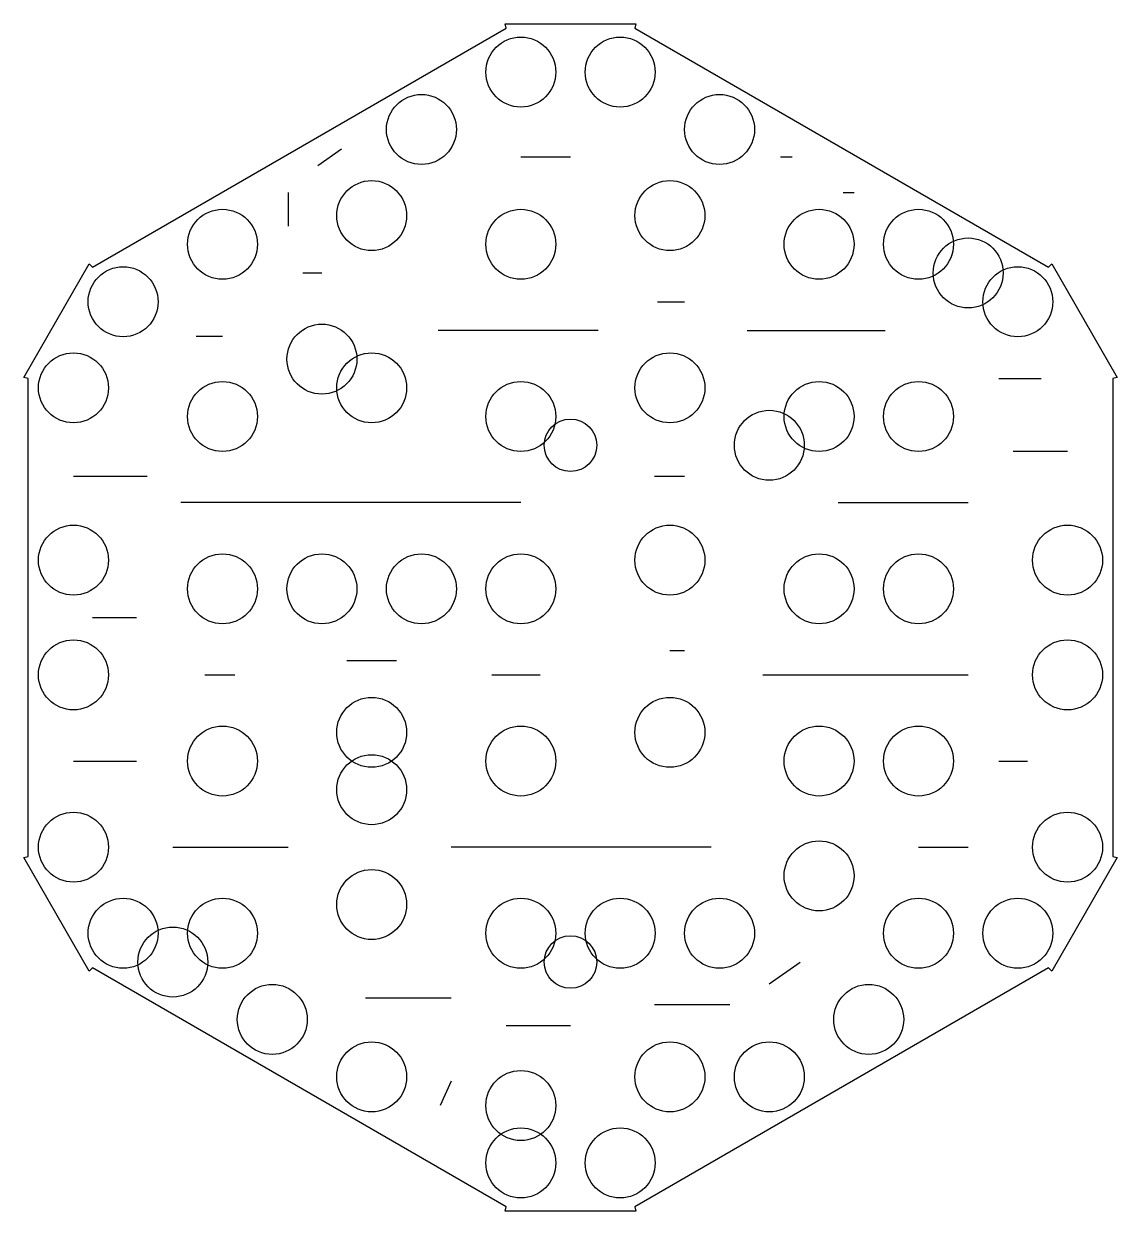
# Model space of a CAD drawing. Header units: millimetres. Extents: x -63 to 63, y -68 to 68.
import ezdxf

# ---------------------------------------------------------------- set-up
doc = ezdxf.new("R2010")
doc.units = ezdxf.units.MM

msp = doc.modelspace()

# ---------------------------------------------------------------- linework, layer by layer
at = {"color": 7, "linetype": 'Continuous'}
for p, q in [((-7.36, 67.38), (-7.49, 67.88)), ((-7.49, 67.88), (7.49, 67.88)), ((7.49, 67.88), (7.36, 67.38)), ((-54.68, 40.06), (-7.36, 67.38)), ((7.36, 67.38), (54.68, 40.06)), ((-28.89, 51.67), (-26.19, 53.58)), ((-5.68, 52.65), (0, 52.65)), ((24.02, 52.65), (25.37, 52.65)), ((-32.28, 48.59), (-32.28, 44.75)), ((31.18, 48.59), (32.46, 48.59)), ((-62.53, 27.45), (-55.04, 40.43)), ((-55.04, 40.43), (-54.68, 40.06)), ((-30.61, 39.39), (-28.43, 39.39)), ((54.68, 40.06), (55.04, 40.43)), ((55.04, 40.43), (62.53, 27.45)), ((9.95, 36.1), (13.05, 36.1)), ((3.16, 32.82), (-15.15, 32.82)), ((20.2, 32.82), (36, 32.82)), ((-39.8, 32.14), (-42.8, 32.14)), ((-62.03, 27.32), (-62.53, 27.45)), ((-62.03, -27.32), (-62.03, 27.32)), ((49, 27.32), (53.83, 27.32)), ((62.53, 27.45), (62.03, 27.32)), ((62.03, 27.32), (62.03, -27.32)), ((56.85, 18.98), (50.63, 18.98)), ((-56.85, 16.16), (-48.4, 16.16)), ((9.59, 16.16), (13.05, 16.16)), ((-5.68, 13.13), (-44.57, 13.13)), ((30.62, 13.13), (45.48, 13.13)), ((-54.68, 0), (-49.62, 0)), ((11.37, -3.79), (13.05, -3.79)), ((-25.58, -4.92), (-19.9, -4.92)), ((-41.81, -6.56), (-38.41, -6.56)), ((-8.99, -6.56), (-3.48, -6.56)), ((21.98, -6.56), (45.48, -6.56)), ((39.8, -6.56), (45.48, -6.56)), ((-56.85, -16.41), (-49.62, -16.41)), ((49, -16.41), (52.25, -16.41)), ((-45.48, -26.26), (-32.28, -26.26)), ((16.1, -26.26), (-13.66, -26.26)), ((39.8, -26.26), (45.48, -26.26)), ((-62.53, -27.45), (-62.03, -27.32)), ((-55.04, -40.43), (-62.53, -27.45)), ((62.53, -27.45), (55.04, -40.43)), ((62.03, -27.32), (62.53, -27.45)), ((-54.68, -40.06), (-55.04, -40.43)), ((-7.36, -67.38), (-54.68, -40.06)), ((54.68, -40.06), (7.36, -67.38)), ((22.74, -41.88), (26.26, -39.39)), ((55.04, -40.43), (54.68, -40.06)), ((-13.66, -43.53), (-23.44, -43.53)), ((9.59, -44.26), (18.22, -44.26)), ((0, -46.69), (-7.36, -46.69)), ((-13.66, -53.02), (-14.92, -55.8)), ((-7.49, -67.88), (-7.36, -67.38)), ((7.49, -67.88), (-7.49, -67.88)), ((7.36, -67.38), (7.49, -67.88))]:
    msp.add_line(p, q, dxfattribs=at)
for centre, radius in [((-5.68, 62.36), 4), ((5.68, 62.36), 4), ((-17.05, 55.8), 4), ((17.05, 55.8), 4), ((-22.74, 45.95), 4), ((11.37, 45.95), 4), ((-39.8, 42.67), 4), ((-5.68, 42.67), 4), ((28.43, 42.67), 4), ((39.8, 42.67), 4), ((45.48, 39.39), 4), ((-51.17, 36.1), 4), ((51.16, 36.1), 4), ((-28.43, 29.54), 4), ((-56.85, 26.26), 4), ((-22.74, 26.26), 4), ((11.37, 26.26), 4), ((-39.8, 22.98), 4), ((-5.68, 22.98), 4), ((28.43, 22.98), 4), ((39.8, 22.98), 4), ((22.74, 19.69), 4), ((0, 19.69), 3), ((-56.85, 6.56), 4), ((11.37, 6.56), 4), ((56.85, 6.56), 4), ((-39.8, 3.28), 4), ((-28.43, 3.28), 4), ((-17.05, 3.28), 4), ((-5.68, 3.28), 4), ((28.43, 3.28), 4), ((39.8, 3.28), 4), ((-56.85, -6.56), 4), ((56.85, -6.56), 4), ((-22.74, -13.13), 4), ((11.37, -13.13), 4), ((-39.8, -16.41), 4), ((-5.68, -16.41), 4), ((28.43, -16.41), 4), ((39.8, -16.41), 4), ((-22.74, -19.69), 4), ((-56.85, -26.26), 4), ((56.85, -26.26), 4), ((28.43, -29.54), 4), ((-22.74, -32.82), 4), ((-51.17, -36.1), 4), ((-39.8, -36.1), 4), ((-5.68, -36.1), 4), ((5.68, -36.1), 4), ((17.05, -36.1), 4), ((39.8, -36.1), 4), ((51.16, -36.1), 4), ((-45.48, -39.39), 4), ((0, -39.39), 3), ((-34.11, -45.95), 4), ((34.11, -45.95), 4), ((-22.74, -52.52), 4), ((11.37, -52.52), 4), ((22.74, -52.52), 4), ((-5.68, -55.8), 4), ((-5.68, -62.36), 4), ((5.68, -62.36), 4)]:
    msp.add_circle(centre, radius, dxfattribs=at)

doc.saveas('drawing.dxf')
